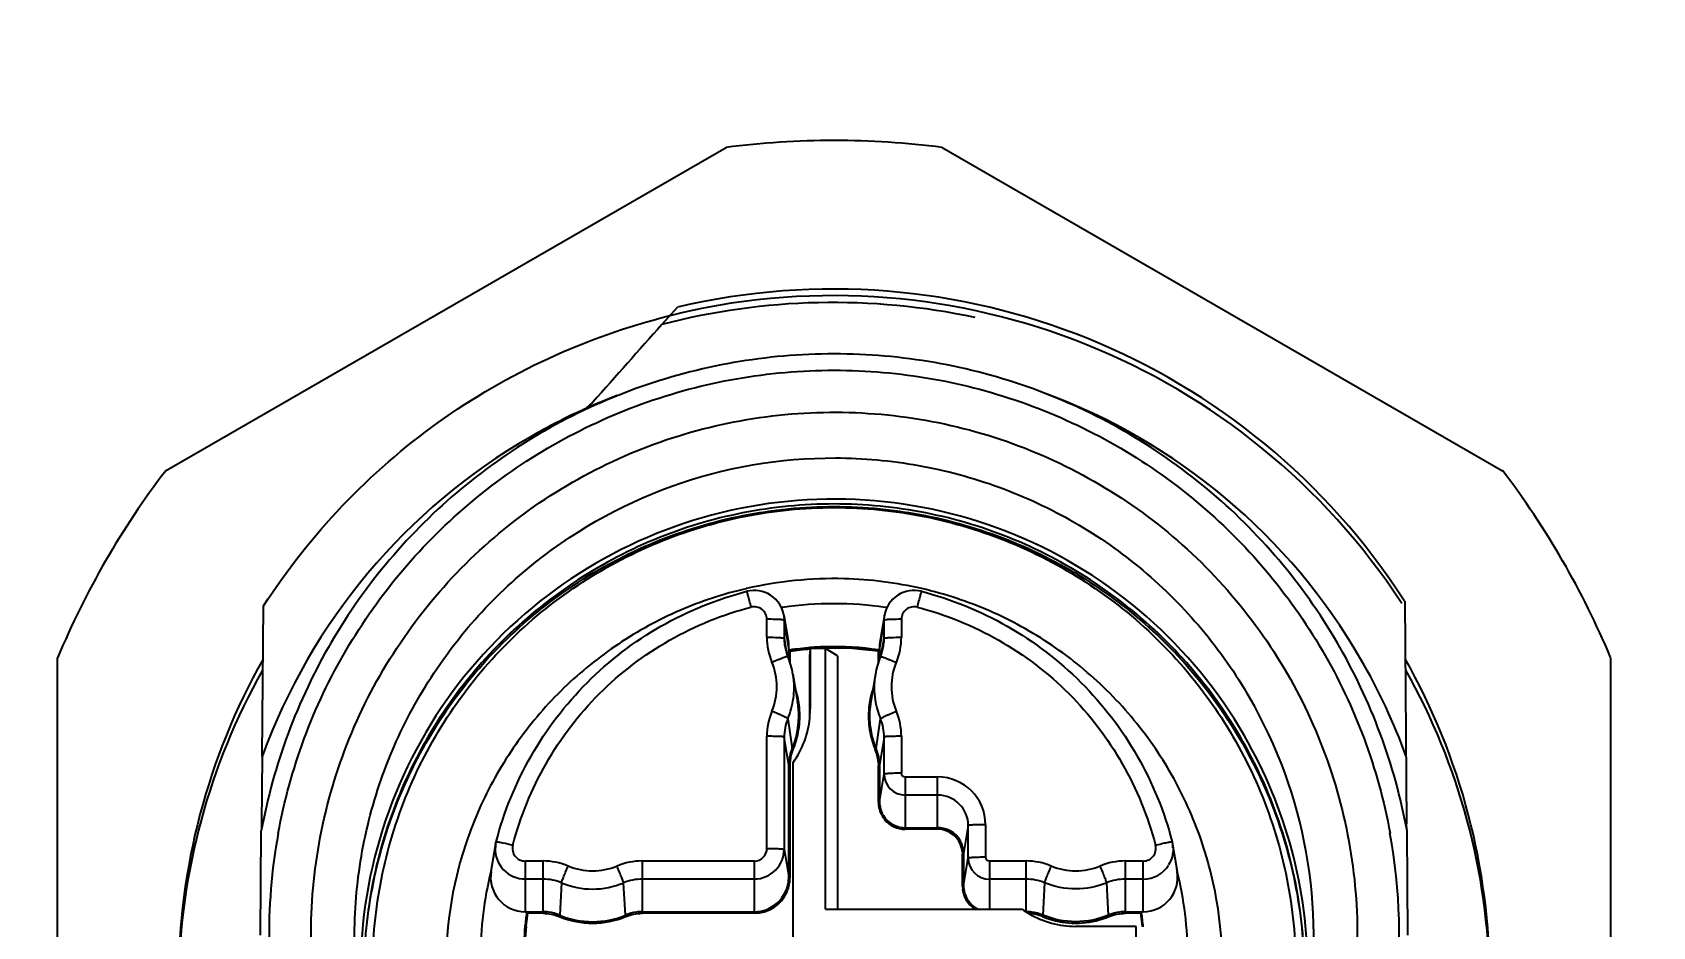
# Model space of a CAD drawing. Header units: millimetres. Extents: x 5828 to 6704, y 123 to 421.
# Drawn here: x 6369.071 to 6370.322, y 232.535 to 233.225 of the extents above; entities that cross this region are included whole.
import ezdxf

# ---------------------------------------------------------------- set-up
doc = ezdxf.new("R2010")
doc.units = ezdxf.units.MM
doc.layers.add('外形图', color=7, linetype='Continuous')
doc.layers.add('尺寸标注', color=7, linetype='Continuous')
doc.styles.add('微软雅黑', font='msyh.ttc', dxfattribs={"height": 1.5})
doc.dimstyles.new('尺寸标注_1_15比例', dxfattribs={"dimtxt": 1.5, "dimasz": 1.25, "dimexe": 0.5, "dimexo": 0.4, "dimgap": 0.5, "dimtad": 1, "dimdec": 1, "dimlfac": 15, "dimdsep": 46, "dimtxsty": '微软雅黑', "dimcen": 0.09, "dimadec": 0, "dimazin": 0, "dimtp": 0.01, "dimtm": 0.01, "dimtfac": 1, "dimtdec": 1, "dimtofl": 0, "dimtmove": 0, "dimatfit": 3, "dimfxl": 1, "dimtolj": 1, "dimarcsym": 0})

# ---------------------------------------------------------------- blocks, each defined once
blk = doc.blocks.new('*D926')
at = {"layer": 'Defpoints', "color": 0}
for p in [(6368.0234, 240.3345), (6379.7301, 240.3345), (6368.0234, 230.7566)]:
    blk.add_point(p, dxfattribs=at)
at = {"layer": '尺寸标注', "color": 0, "lineweight": -2}
for p, q in [((6368.4234, 240.3345), (6380.2301, 240.3345)), ((6379.7301, 232.0066), (6379.7301, 239.0845)), ((6368.4234, 230.7566), (6380.2301, 230.7566))]:
    blk.add_line(p, q, dxfattribs=at)
at = {"layer": '尺寸标注', "color": 0}
for points in [[(6379.9384, 239.0845), (6379.5218, 239.0845), (6379.7301, 240.3345)], [(6379.5218, 232.0066), (6379.9384, 232.0066), (6379.7301, 230.7566)]]:
    blk.add_solid(points, dxfattribs=at)
at = {"layer": '尺寸标注', "color": 0, "insert": (6378.451, 235.2135), "char_height": 1.5, "attachment_point": 5, "rotation": 90, "style": '微软雅黑'}
blk.add_mtext('\\A1;143.7', dxfattribs=at)

msp = doc.modelspace()

# ---------------------------------------------------------------- linework, layer by layer
at = {"layer": '外形图'}
for p, q in [((6369.1735, 232.887), (6369.6065, 233.1367)), ((6369.7735, 233.1367), (6370.2065, 232.887)), ((6369.5569, 232.9999), (6369.5622, 233.0059)), ((6369.5622, 233.0059), (6369.5689, 233.0134)), ((6369.2482, 232.6663), (6369.2492, 232.7826)), ((6370.1309, 232.7862), (6370.1324, 232.6143)), ((6369.6381, 232.7584), (6369.6381, 232.7723)), ((6369.6485, 232.772), (6369.6464, 232.7721)), ((6369.6511, 232.7754), (6369.6514, 232.7716)), ((6369.6511, 232.7754), (6369.6547, 232.7544)), ((6369.655, 232.7499), (6369.6514, 232.7716)), ((6369.6514, 232.7716), (6369.6514, 232.7577)), ((6369.7287, 232.7716), (6369.725, 232.7499)), ((6369.729, 232.7754), (6369.7254, 232.7544)), ((6369.7287, 232.7716), (6369.729, 232.7754)), ((6369.7287, 232.7577), (6369.7287, 232.7716)), ((6369.742, 232.7723), (6369.742, 232.7584)), ((6369.6514, 232.7577), (6369.6533, 232.7462)), ((6369.7267, 232.7462), (6369.7287, 232.7577)), ((6369.09, 232.2363), (6369.09, 232.7426)), ((6369.655, 232.7413), (6369.655, 232.7499)), ((6369.6554, 232.7434), (6369.6552, 232.7421)), ((6369.6554, 232.7434), (6369.6552, 232.7421)), ((6369.6552, 232.7407), (6369.6552, 232.7421)), ((6369.6558, 232.7475), (6369.6558, 232.739)), ((6369.6715, 232.749), (6369.671, 232.7441)), ((6369.671, 232.7441), (6369.671, 232.6975)), ((6369.6834, 232.7497), (6369.6716, 232.7497)), ((6369.6716, 232.7497), (6369.6716, 232.7031)), ((6369.6927, 232.7441), (6369.6834, 232.7497)), ((6369.6834, 232.5483), (6369.6834, 232.7497)), ((6369.6927, 232.7441), (6369.6927, 232.5483)), ((6369.7243, 232.7388), (6369.7243, 232.7475)), ((6369.7244, 232.7435), (6369.725, 232.7434)), ((6369.7244, 232.7434), (6369.725, 232.7433)), ((6369.7249, 232.7421), (6369.7247, 232.7434)), ((6369.7249, 232.7421), (6369.7247, 232.7434)), ((6369.7249, 232.7421), (6369.7249, 232.7405)), ((6369.725, 232.7499), (6369.725, 232.7421)), ((6370.29, 232.7426), (6370.29, 232.2363)), ((6369.6582, 232.7298), (6369.6618, 232.7088)), ((6369.7219, 232.7298), (6369.7183, 232.7088)), ((6369.6543, 232.6955), (6369.6576, 232.6724)), ((6369.6632, 232.6908), (6369.6635, 232.6975)), ((6369.6712, 232.6959), (6369.6716, 232.7031)), ((6369.7166, 232.6975), (6369.7169, 232.6908)), ((6369.7225, 232.6724), (6369.7258, 232.6955)), ((6369.6381, 232.5953), (6369.6381, 232.6819)), ((6369.655, 232.6596), (6369.6514, 232.6813)), ((6369.6514, 232.6813), (6369.6514, 232.5946)), ((6369.6601, 232.677), (6369.6618, 232.6869)), ((6369.72, 232.677), (6369.7183, 232.6869)), ((6369.7287, 232.6813), (6369.725, 232.6596)), ((6369.7287, 232.6529), (6369.7287, 232.6813)), ((6369.742, 232.6819), (6369.742, 232.6536)), ((6369.2481, 232.6663), (6369.2476, 232.6142)), ((6369.6576, 232.6724), (6369.6575, 232.6719)), ((6369.7226, 232.6719), (6369.7225, 232.6724)), ((6369.655, 232.573), (6369.655, 232.6596)), ((6369.6557, 232.6596), (6369.655, 232.6531)), ((6369.6558, 232.6593), (6369.655, 232.6515)), ((6369.6555, 232.6595), (6369.6553, 232.6584)), ((6369.6558, 232.6593), (6369.6558, 232.5727)), ((6369.6584, 232.51), (6369.6584, 232.6617)), ((6369.7241, 232.6625), (6369.7243, 232.6593)), ((6369.725, 232.6515), (6369.7243, 232.6593)), ((6369.7243, 232.6309), (6369.7243, 232.6593)), ((6369.7244, 232.6596), (6369.725, 232.6531)), ((6369.7248, 232.6584), (6369.7246, 232.6595)), ((6369.725, 232.6596), (6369.725, 232.6313)), ((6369.725, 232.6313), (6369.7287, 232.6529)), ((6369.745, 232.6505), (6369.77, 232.6505)), ((6369.745, 232.6505), (6369.745, 232.6102)), ((6369.77, 232.6102), (6369.77, 232.6505)), ((6369.7243, 232.6309), (6369.7244, 232.6289)), ((6369.77, 232.6365), (6369.745, 232.6365)), ((6369.7263, 232.6219), (6369.7253, 232.6279)), ((6369.7257, 232.6236), (6369.7257, 232.6255)), ((6369.2467, 232.5284), (6369.2474, 232.6088)), ((6369.2476, 232.6142), (6369.2476, 232.6096)), ((6369.745, 232.6113), (6369.77, 232.6113)), ((6369.77, 232.6102), (6369.745, 232.6102)), ((6369.7937, 232.613), (6369.79, 232.5913)), ((6369.7937, 232.588), (6369.7937, 232.613)), ((6369.807, 232.6136), (6369.807, 232.5887)), ((6370.1325, 232.6096), (6370.1324, 232.6143)), ((6370.1334, 232.5284), (6370.1327, 232.6088)), ((6369.4285, 232.5985), (6369.4249, 232.5774)), ((6369.4285, 232.5985), (6369.4289, 232.6004)), ((6369.6514, 232.5946), (6369.655, 232.573)), ((6369.7892, 232.5929), (6369.7893, 232.591)), ((6369.7893, 232.5912), (6369.79, 232.5842)), ((6369.79, 232.5913), (6369.79, 232.5663)), ((6369.9512, 232.6004), (6369.9516, 232.5985)), ((6369.9516, 232.5985), (6369.9552, 232.5774)), ((6369.4512, 232.5856), (6369.4651, 232.5856)), ((6369.4512, 232.5856), (6369.4512, 232.5464)), ((6369.4651, 232.5452), (6369.4651, 232.5856)), ((6369.5416, 232.5856), (6369.6284, 232.5856)), ((6369.5416, 232.5856), (6369.5416, 232.5452)), ((6369.6284, 232.5452), (6369.6284, 232.5856)), ((6369.79, 232.5832), (6369.7893, 232.591)), ((6369.7893, 232.566), (6369.7893, 232.591)), ((6369.79, 232.5663), (6369.7937, 232.588)), ((6369.81, 232.5856), (6369.8384, 232.5856)), ((6369.81, 232.5856), (6369.81, 232.5483)), ((6369.8384, 232.5464), (6369.8384, 232.5856)), ((6369.915, 232.5856), (6369.9289, 232.5856)), ((6369.915, 232.5856), (6369.915, 232.5452)), ((6369.9289, 232.5464), (6369.9289, 232.5856)), ((6369.4651, 232.5716), (6369.4512, 232.5716)), ((6369.4793, 232.5688), (6369.478, 232.5438)), ((6369.5288, 232.5438), (6369.5274, 232.5688)), ((6369.6284, 232.5716), (6369.5416, 232.5716)), ((6369.6535, 232.5618), (6369.6547, 232.5686)), ((6369.6544, 232.5667), (6369.6544, 232.5642)), ((6369.6557, 232.5699), (6369.6558, 232.5727)), ((6369.7893, 232.566), (6369.7894, 232.5639)), ((6369.8384, 232.5716), (6369.81, 232.5716)), ((6369.8527, 232.5688), (6369.8513, 232.5438)), ((6369.9021, 232.5438), (6369.9007, 232.5688)), ((6369.9289, 232.5716), (6369.915, 232.5716)), ((6369.7913, 232.557), (6369.7903, 232.563)), ((6369.7907, 232.5587), (6369.7907, 232.5606)), ((6369.4512, 232.5464), (6369.4651, 232.5464)), ((6369.452, 232.5349), (6369.4533, 232.5452)), ((6369.4651, 232.5452), (6369.4533, 232.5452)), ((6369.478, 232.5438), (6369.478, 232.5428)), ((6369.5287, 232.5428), (6369.5288, 232.5438)), ((6369.5416, 232.5464), (6369.6284, 232.5464)), ((6369.6284, 232.5452), (6369.5416, 232.5452)), ((6369.6834, 232.5483), (6369.8353, 232.5483)), ((6369.8513, 232.5438), (6369.8514, 232.5428)), ((6369.9021, 232.5428), (6369.9021, 232.5438)), ((6369.915, 232.5464), (6369.9289, 232.5464)), ((6369.9268, 232.5452), (6369.915, 232.5452)), ((6369.9268, 232.5452), (6369.9281, 232.5349)), ((6369.9234, 232.5351), (6369.8767, 232.5351)), ((6369.9234, 232.5084), (6369.9234, 232.5351))]:
    msp.add_line(p, q, dxfattribs=at)
for centre, radius, start, end in [((6369.6901, 232.4905), 0.6515, 90.0038, 97.3663), ((6369.69, 232.4905), 0.6515, 82.6337, 89.9962), ((6369.6892, 232.4921), 0.5248, 77.924, 104.607), ((6369.6892, 232.5023), 0.525, 32.7305, 103.2457), ((6369.6892, 232.4971), 0.5251, 33.1946, 103.1042), ((6369.6892, 232.4976), 0.5245, 103.1142, 104.029), ((6394.7375, 210.5344), 33.7455, 138.26146, 138.39749), ((6369.69, 232.5055), 0.4704, 110.8843, 114.2017), ((6369.6904, 232.506), 0.4698, 30.0441, 69.918), ((6369.6901, 232.5053), 0.4706, 114.2038, 119.9639), ((6369.4785, 232.9624), 0.0336, 303.7734, 318.3614), ((6369.6895, 232.5062), 0.4695, 119.9561, 160.066), ((6369.6889, 232.4927), 0.6489, 142.5806, 157.3514), ((6369.6911, 232.4927), 0.649, 22.6498, 37.4183), ((6369.6902, 232.5022), 0.3015, 88.5595, 103.0477), ((6369.6284, 232.7715), 0.0231, 9.619, 104.473), ((6369.6899, 232.5026), 0.3011, 76.9593, 88.5162), ((6369.7517, 232.7715), 0.0231, 75.527, 170.381), ((6369.6284, 232.7722), 0.00972, 0.0567, 104.5032), ((6369.69, 232.5109), 0.2735, 98.3092, 98.591), ((6369.69, 232.5092), 0.2751, 81.7342, 98.2658), ((6369.6901, 232.5109), 0.2735, 81.409, 81.6908), ((6369.7517, 232.7722), 0.00972, 75.4968, 179.9433), ((6369.6883, 232.7577), 0.0369, 180.0052, 187.5579), ((6369.6284, 232.7499), 0.0267, 4.0315, 9.5739), ((6369.7517, 232.7499), 0.0267, 170.426, 175.9686), ((6369.6918, 232.7577), 0.0368, 350.4033, 354.5086), ((6369.6918, 232.7577), 0.0369, 354.5082, 359.9964), ((6369.6888, 232.4929), 0.5054, 150.5399, 179.9988), ((6369.6882, 232.7577), 0.0368, 187.5611, 189.5981), ((6369.6884, 232.7577), 0.037, 189.6201, 202.6659), ((6369.5967, 232.7194), 0.0624, 9.6201, 22.6659), ((6369.6285, 232.7499), 0.0266, 0.0037, 4.033), ((6369.69, 232.5112), 0.2399, 98.2128, 98.3742), ((6369.6901, 232.5106), 0.2404, 94.4181, 98.2116), ((6369.6901, 232.5103), 0.2396, 94.4064, 98.212), ((6369.69, 232.5107), 0.2404, 92.7925, 94.4185), ((6369.69, 232.5109), 0.2402, 91.5911, 92.7922), ((6369.69, 232.5103), 0.2408, 81.7959, 91.5819), ((6369.69, 232.51), 0.24, 81.7956, 91.5871), ((6369.7834, 232.7194), 0.0624, 157.3342, 170.3799), ((6369.6901, 232.5112), 0.2399, 81.6258, 81.7872), ((6369.7516, 232.7499), 0.0266, 175.9671, 179.9963), ((6369.6917, 232.7577), 0.037, 337.3341, 350.3798), ((6369.6902, 232.5061), 0.47, 19.9348, 30.0247), ((6369.6911, 232.4929), 0.5056, 0.0034, 29.4653), ((6369.6888, 232.4852), 0.5054, 150.649, 179.1295), ((6369.5968, 232.7202), 0.0489, 337.3123, 22.6877), ((6369.5968, 232.7195), 0.0623, 0.0085, 9.5896), ((6369.7832, 232.7195), 0.0622, 170.4021, 202.6886), ((6369.7832, 232.7202), 0.0489, 157.3123, 202.6877), ((6369.6913, 232.4852), 0.5054, 0.8701, 29.362), ((6369.5968, 232.7195), 0.0623, 352.4421, 359.9948), ((6369.5969, 232.6975), 0.0666, 7.5651, 17.3163), ((6369.7832, 232.6975), 0.0666, 162.6837, 172.4349), ((6369.5966, 232.7195), 0.0625, 337.3448, 352.4046), ((6369.5968, 232.6978), 0.0659, 0.0085, 9.5896), ((6369.5968, 232.6975), 0.0667, 0.3483, 7.5579), ((6369.7833, 232.6975), 0.0667, 172.4421, 179.9948), ((6369.7835, 232.6978), 0.0661, 170.4295, 184.5099), ((6369.691, 232.5268), 0.3697, 350.4032, 30.0387), ((6369.6002, 232.7031), 0.0714, 324.57, 354.2669), ((6369.5968, 232.6978), 0.0659, 353.9366, 359.9959), ((6369.5971, 232.6975), 0.0664, 0, 0.3441), ((6369.7832, 232.6978), 0.0658, 184.5382, 189.5977), ((6369.5967, 232.6979), 0.0661, 337.3341, 350.3798), ((6369.5968, 232.6975), 0.0667, 337.9792, 350.672), ((6369.5969, 232.6978), 0.0658, 350.4027, 353.9362), ((6369.5968, 232.6828), 0.0652, 0.9757, 3.5525), ((6369.5969, 232.6975), 0.0666, 350.6799, 354.2655), ((6369.7832, 232.6975), 0.0666, 185.7344, 189.32), ((6369.7833, 232.6975), 0.0667, 189.328, 202.0208), ((6369.7832, 232.6828), 0.0652, 176.4475, 179.0243), ((6369.7834, 232.6979), 0.0661, 189.6201, 202.6658), ((6369.6909, 232.4995), 0.3652, 0.0023, 30.037), ((6369.6883, 232.6596), 0.0333, 164.8745, 170.4008), ((6369.6883, 232.6593), 0.0325, 164.8765, 172.4349), ((6369.6883, 232.6596), 0.0333, 157.9734, 164.8694), ((6369.6883, 232.6593), 0.0325, 157.3187, 164.8693), ((6369.6882, 232.6596), 0.0332, 157.3138, 157.9703), ((6369.597, 232.6974), 0.0665, 337.3138, 337.9776), ((6369.7831, 232.6974), 0.0665, 202.0224, 202.6862), ((6369.6917, 232.6592), 0.0326, 7.5954, 22.6552), ((6369.6919, 232.6596), 0.0332, 22.0297, 22.6862), ((6369.6917, 232.6596), 0.0333, 15.1306, 22.0266), ((6369.6918, 232.6596), 0.0333, 9.5992, 15.1255), ((6369.6883, 232.6596), 0.0333, 172.4421, 179.9948), ((6369.6882, 232.6446), 0.0357, 157.3141, 158.6213), ((6369.6883, 232.6596), 0.0332, 170.4019, 172.4389), ((6369.597, 232.6828), 0.0632, 337.314, 338.3598), ((6369.6883, 232.6593), 0.0325, 175.5145, 179.9973), ((6369.6883, 232.6593), 0.0325, 174.2656, 175.5155), ((6369.6883, 232.6593), 0.0325, 172.4396, 174.2658), ((6369.6918, 232.6593), 0.0325, 5.7342, 7.5604), ((6369.7831, 232.6828), 0.0632, 201.5773, 202.686), ((6369.6918, 232.6596), 0.0332, 7.5611, 9.5981), ((6369.6918, 232.6596), 0.0333, 0.0052, 7.5579), ((6369.6918, 232.6446), 0.0357, 21.3786, 22.6859), ((6369.745, 232.6536), 0.00306, 180.0465, 270.0321), ((6369.745, 232.6529), 0.0164, 180.0426, 270.0414), ((6369.7701, 232.6136), 0.0369, 0.0424, 90.0416), ((6369.745, 232.6309), 0.0208, 185.7036, 205.7286), ((6369.745, 232.6313), 0.02, 180.0101, 186.7446), ((6369.7451, 232.6313), 0.02, 186.7402, 205.7107), ((6369.7701, 232.6129), 0.0236, 0.042, 90.042), ((6369.7451, 232.631), 0.0208, 205.7666, 218.5813), ((6369.745, 232.6313), 0.02, 205.7602, 257.1735), ((6369.745, 232.6309), 0.0208, 218.6171, 270.0094), ((6369.7451, 232.6314), 0.0201, 257.1837, 269.9766), ((6369.77, 232.5912), 0.0201, 77.1837, 89.9766), ((6369.7701, 232.5909), 0.0192, 12.9132, 90.0274), ((6369.7701, 232.5913), 0.02, 12.8974, 77.1812), ((6369.6912, 232.5285), 0.4355, 352.6731, 10.4014), ((6369.4512, 232.5947), 0.023, 177.1705, 270.0449), ((6369.4512, 232.5946), 0.023, 170.4047, 177.1151), ((6369.4512, 232.5953), 0.00972, 165.5493, 270.0556), ((6369.6284, 232.5953), 0.00972, 269.9607, 359.9607), ((6369.6284, 232.5947), 0.023, 269.958, 359.958), ((6369.7701, 232.591), 0.0191, 10.6287, 12.8727), ((6369.77, 232.591), 0.0192, 5.7052, 10.6272), ((6369.7701, 232.5913), 0.0199, 9.5867, 12.8647), ((6369.77, 232.5913), 0.02, 4.7155, 9.587), ((6369.7701, 232.5913), 0.0199, 0.0055, 4.7181), ((6369.9289, 232.5953), 0.00972, 269.9444, 14.4507), ((6369.9289, 232.5946), 0.023, 2.8854, 9.5953), ((6369.5034, 232.6271), 0.0491, 247.3729, 292.6271), ((6369.77, 232.5763), 0.0225, 26.7966, 28.2795), ((6369.81, 232.588), 0.0164, 180.0426, 270.0414), ((6369.81, 232.5887), 0.00306, 180.0465, 270.0321), ((6369.8767, 232.6271), 0.0491, 247.3729, 292.6271), ((6369.9289, 232.5947), 0.0231, 269.9883, 327.9891), ((6369.691, 232.5115), 0.2724, 14.0186, 14.4965), ((6369.6903, 232.5113), 0.2736, 166.007, 179.9733), ((6369.4512, 232.573), 0.0266, 170.4158, 270.0516), ((6369.5034, 232.6264), 0.0625, 247.3728, 292.6272), ((6369.6284, 232.573), 0.0266, 281.2107, 348.7107), ((6369.6284, 232.5727), 0.0274, 337.4883, 348.7201), ((6369.6285, 232.573), 0.0265, 348.7403, 350.4099), ((6369.6284, 232.573), 0.0267, 350.4106, 353.5064), ((6369.6284, 232.573), 0.0266, 353.5032, 359.9921), ((6369.6285, 232.5726), 0.0273, 348.7363, 351.1626), ((6369.6284, 232.5727), 0.0275, 351.1626, 354.2843), ((6369.81, 232.5664), 0.02, 180.0101, 186.7446), ((6369.9289, 232.573), 0.0266, 269.9484, 9.5842), ((6369.6897, 232.5113), 0.2736, 0.0267, 13.993), ((6369.6284, 232.5727), 0.0275, 269.9892, 336.5213), ((6369.6285, 232.5726), 0.0273, 336.5301, 337.4762), ((6369.81, 232.566), 0.0208, 185.7036, 205.7286), ((6369.8101, 232.5664), 0.02, 186.7402, 205.7107), ((6369.8101, 232.566), 0.0208, 205.7666, 218.5813), ((6369.81, 232.5664), 0.02, 205.7555, 244.9545), ((6369.6894, 232.5114), 0.2394, 171.8515, 174.3367), ((6369.4424, 232.36), 0.1814, 86.6837, 86.9579), ((6369.6893, 232.5114), 0.2393, 171.6031, 171.8513), ((6369.4651, 232.513), 0.0334, 82.4627, 89.9949), ((6369.4651, 232.513), 0.0334, 67.375, 82.4557), ((6369.5034, 232.6045), 0.0669, 247.3728, 292.6272), ((6369.5034, 232.6048), 0.0661, 247.3728, 292.6272), ((6369.5416, 232.513), 0.0334, 97.5443, 112.625), ((6369.5416, 232.513), 0.0334, 90.0051, 97.5373), ((6369.6284, 232.5732), 0.0268, 270.0157, 281.219), ((6369.8767, 232.6067), 0.0716, 234.6518, 239.5957), ((6369.8384, 232.513), 0.0334, 82.4627, 89.9949), ((6369.8767, 232.6067), 0.0716, 239.5974, 270.0022), ((6369.8384, 232.5124), 0.0328, 67.4349, 86.1967), ((6369.8384, 232.513), 0.0334, 67.375, 82.4557), ((6369.8768, 232.6048), 0.0673, 247.4258, 265.4211), ((6369.8766, 232.6048), 0.0673, 274.5789, 292.5742), ((6369.915, 232.513), 0.0334, 97.5443, 112.625), ((6369.915, 232.513), 0.0334, 90.0051, 97.5373), ((6369.9377, 232.36), 0.1814, 93.0421, 93.3163), ((6369.6908, 232.5114), 0.2393, 8.1487, 8.3969), ((6369.6906, 232.5114), 0.2394, 5.5983, 8.1485), ((6369.6895, 232.5114), 0.2395, 174.3386, 179.9983), ((6369.6895, 232.5111), 0.2387, 174.2598, 179.9982), ((6369.8767, 232.6046), 0.067, 265.4843, 274.5157)]:
    msp.add_arc(centre, radius, start, end, dxfattribs=at)
for points, knots in [([(6369.2492, 232.7826), (6369.2669, 232.8101), (6369.3078, 232.862), (6369.3824, 232.9268), (6369.4679, 232.9766), (6369.5302, 232.9985), (6369.562, 233.0065)], [0, 0, 0, 0, 0.249822, 0.499762, 0.749822, 1, 1, 1, 1]), ([(6370.1327, 232.6089), (6370.128, 232.6344), (6370.1141, 232.6848), (6370.0806, 232.7556), (6370.0353, 232.8196), (6369.9796, 232.8748), (6369.9152, 232.9196), (6369.844, 232.9525), (6369.7682, 232.9727), (6369.69, 232.9795), (6369.6119, 232.9727), (6369.5361, 232.9525), (6369.4649, 232.9196), (6369.4005, 232.8748), (6369.3448, 232.8196), (6369.2995, 232.7556), (6369.266, 232.6848), (6369.2521, 232.6344), (6369.2474, 232.6089)], [0, 0, 0, 0, 0.062461, 0.124929, 0.187411, 0.249906, 0.312415, 0.374936, 0.437465, 0.5, 0.562535, 0.625064, 0.687585, 0.750094, 0.812589, 0.875071, 0.937539, 1, 1, 1, 1]), ([(6369.2605, 232.6071), (6369.2651, 232.6319), (6369.2785, 232.6809), (6369.3111, 232.7496), (6369.3551, 232.8117), (6369.4091, 232.8652), (6369.4716, 232.9086), (6369.5406, 232.9406), (6369.6142, 232.9602), (6369.69, 232.9668), (6369.7659, 232.9602), (6369.8394, 232.9406), (6369.9085, 232.9086), (6369.971, 232.8652), (6370.025, 232.8117), (6370.069, 232.7496), (6370.1015, 232.6809), (6370.115, 232.6319), (6370.1196, 232.6071)], [0, 0, 0, 0, 0.062458, 0.124925, 0.187405, 0.2499, 0.312409, 0.374932, 0.437463, 0.5, 0.562537, 0.625068, 0.687591, 0.7501, 0.812595, 0.875075, 0.937542, 1, 1, 1, 1]), ([(6369.34, 232.3267), (6369.3268, 232.3495), (6369.3048, 232.3979), (6369.2867, 232.4755), (6369.2841, 232.5551), (6369.2971, 232.6337), (6369.3252, 232.7082), (6369.3673, 232.7759), (6369.4218, 232.834), (6369.4866, 232.8804), (6369.5593, 232.9132), (6369.6369, 232.9313), (6369.7166, 232.9339), (6369.7953, 232.921), (6369.87, 232.8929), (6369.9377, 232.8508), (6369.9959, 232.7964), (6370.0269, 232.7532), (6370.0401, 232.7304)], [0, 0, 0, 0, 0.062472, 0.124933, 0.187391, 0.24985, 0.312318, 0.374799, 0.437296, 0.49981, 0.562338, 0.624876, 0.687419, 0.74996, 0.812492, 0.875011, 0.937514, 1, 1, 1, 1]), ([(6369.3246, 232.4651), (6369.321, 232.4863), (6369.3176, 232.5293), (6369.3236, 232.5937), (6369.3408, 232.6561), (6369.3685, 232.7145), (6369.4059, 232.7673), (6369.4671, 232.8278), (6369.562, 232.8822), (6369.6698, 232.9007), (6369.7555, 232.8929), (6369.8181, 232.8761), (6369.8767, 232.8487), (6369.9297, 232.8115), (6369.9755, 232.7658), (6370.0003, 232.7304), (6370.011, 232.7118)], [0, 0, 0, 0, 0.062513, 0.125025, 0.187543, 0.250071, 0.312612, 0.375167, 0.499847, 0.624564, 0.687161, 0.749753, 0.812335, 0.874905, 0.937459, 1, 1, 1, 1]), ([(6370.0071, 232.6823), (6369.9872, 232.7167), (6369.9357, 232.7794), (6369.8326, 232.8434), (6369.7144, 232.8709), (6369.5936, 232.859), (6369.483, 232.809), (6369.3944, 232.7261), (6369.3372, 232.6193), (6369.324, 232.5393), (6369.324, 232.4996)], [0, 0, 0, 0, 0.124969, 0.249992, 0.375055, 0.500124, 0.625166, 0.750158, 0.875096, 1, 1, 1, 1]), ([(6369.69, 232.8613), (6369.6663, 232.8613), (6369.6187, 232.8567), (6369.5501, 232.8359), (6369.4869, 232.8021), (6369.4315, 232.7567), (6369.386, 232.7014), (6369.3522, 232.6383), (6369.3314, 232.5698), (6369.3267, 232.5222), (6369.3267, 232.4985)], [0, 0, 0, 0, 0.125084, 0.250155, 0.375203, 0.50022, 0.625203, 0.750155, 0.875084, 1, 1, 1, 1]), ([(6369.3267, 232.4985), (6369.3269, 232.5221), (6369.3318, 232.5695), (6369.3528, 232.6376), (6369.3867, 232.7004), (6369.4322, 232.7554), (6369.4876, 232.8005), (6369.5506, 232.834), (6369.619, 232.8546), (6369.6664, 232.8593), (6369.69, 232.8593)], [0, 0, 0, 0, 0.124918, 0.249846, 0.374798, 0.499782, 0.624798, 0.749846, 0.874916, 1, 1, 1, 1]), ([(6369.3334, 232.5024), (6369.3334, 232.5256), (6369.338, 232.5723), (6369.3584, 232.6395), (6369.3916, 232.7015), (6369.4362, 232.7558), (6369.4906, 232.8004), (6369.5527, 232.8335), (6369.62, 232.8539), (6369.6667, 232.8585), (6369.69, 232.8585)], [0, 0, 0, 0, 0.124916, 0.249845, 0.374797, 0.49978, 0.624797, 0.749845, 0.874915, 1, 1, 1, 1]), ([(6370.0534, 232.4985), (6370.0534, 232.5222), (6370.0487, 232.5698), (6370.0279, 232.6383), (6369.9941, 232.7014), (6369.9486, 232.7567), (6369.8932, 232.8021), (6369.83, 232.8359), (6369.7614, 232.8567), (6369.7138, 232.8613), (6369.69, 232.8613)], [0, 0, 0, 0, 0.124916, 0.249845, 0.374797, 0.49978, 0.624797, 0.749845, 0.874916, 1, 1, 1, 1]), ([(6369.69, 232.8593), (6369.7137, 232.8593), (6369.7611, 232.8546), (6369.8295, 232.834), (6369.8925, 232.8005), (6369.9478, 232.7554), (6369.9933, 232.7004), (6370.0273, 232.6376), (6370.0483, 232.5695), (6370.0532, 232.5221), (6370.0534, 232.4985)], [0, 0, 0, 0, 0.125084, 0.250154, 0.375202, 0.500218, 0.625202, 0.750154, 0.875082, 1, 1, 1, 1]), ([(6369.69, 232.8585), (6369.7133, 232.8585), (6369.7601, 232.8539), (6369.8274, 232.8335), (6369.8895, 232.8004), (6369.9439, 232.7558), (6369.9885, 232.7015), (6370.0217, 232.6395), (6370.0421, 232.5723), (6370.0467, 232.5256), (6370.0467, 232.5024)], [0, 0, 0, 0, 0.125085, 0.250155, 0.375203, 0.50022, 0.625203, 0.750155, 0.875084, 1, 1, 1, 1]), ([(6369.6221, 232.7959), (6369.6045, 232.7919), (6369.5701, 232.7805), (6369.5224, 232.7545), (6369.4801, 232.7204), (6369.4446, 232.6793), (6369.4171, 232.6324), (6369.3923, 232.5646), (6369.385, 232.4731), (6369.4107, 232.3849), (6369.4486, 232.3235), (6369.485, 232.2831), (6369.528, 232.25), (6369.5763, 232.2251), (6369.6283, 232.2092), (6369.6643, 232.205), (6369.6823, 232.2046)], [0, 0, 0, 0, 0.062594, 0.125179, 0.187753, 0.250314, 0.312865, 0.375405, 0.499963, 0.62453, 0.687081, 0.749644, 0.812219, 0.874806, 0.9374, 1, 1, 1, 1]), ([(6369.4289, 232.6004), (6369.4349, 232.6235), (6369.4531, 232.6683), (6369.4971, 232.7258), (6369.5546, 232.7697), (6369.5995, 232.7879), (6369.6226, 232.7939)], [0, 0, 0, 0, 0.249888, 0.499848, 0.74989, 1, 1, 1, 1]), ([(6369.6259, 232.7817), (6369.6255, 232.7832), (6369.6249, 232.7855), (6369.6242, 232.7884), (6369.6237, 232.7902), (6369.6233, 232.7917), (6369.623, 232.7927), (6369.6228, 232.7933), (6369.6227, 232.7936), (6369.6227, 232.7938), (6369.6226, 232.7939), (6369.6226, 232.7939)], [0, 0, 0, 0, 0.386298, 0.559082, 0.709854, 0.833156, 0.924567, 0.957233, 0.980807, 0.995066, 1, 1, 1, 1]), ([(6369.6823, 232.2046), (6369.7007, 232.2041), (6369.7375, 232.2065), (6369.7911, 232.2202), (6369.8414, 232.2434), (6369.8865, 232.2754), (6369.925, 232.3151), (6369.9657, 232.3763), (6369.9945, 232.4653), (6369.989, 232.5587), (6369.965, 232.6281), (6369.9377, 232.6762), (6369.902, 232.7185), (6369.8593, 232.7536), (6369.8108, 232.7802), (6369.7758, 232.7918), (6369.7579, 232.796)], [0, 0, 0, 0, 0.062603, 0.1252, 0.18779, 0.25037, 0.312937, 0.375492, 0.500046, 0.624588, 0.68713, 0.749681, 0.812243, 0.874818, 0.937405, 1, 1, 1, 1]), ([(6369.7575, 232.7939), (6369.7574, 232.7939), (6369.7574, 232.7938), (6369.7574, 232.7936), (6369.7573, 232.7933), (6369.7571, 232.7927), (6369.7568, 232.7917), (6369.7564, 232.7902), (6369.7559, 232.7884), (6369.7551, 232.7855), (6369.7545, 232.7832), (6369.7541, 232.7817)], [0, 0, 0, 0, 0.004934, 0.019193, 0.042767, 0.075433, 0.166844, 0.290146, 0.440918, 0.613702, 1, 1, 1, 1]), ([(6369.7575, 232.7939), (6369.7806, 232.7879), (6369.8254, 232.7697), (6369.883, 232.7258), (6369.927, 232.6683), (6369.9452, 232.6235), (6369.9512, 232.6004)], [0, 0, 0, 0, 0.25011, 0.500152, 0.750112, 1, 1, 1, 1]), ([(6369.4418, 232.5978), (6369.4475, 232.6197), (6369.4648, 232.6623), (6369.5066, 232.717), (6369.5613, 232.7587), (6369.604, 232.776), (6369.6259, 232.7817)], [0, 0, 0, 0, 0.249876, 0.499832, 0.749878, 1, 1, 1, 1]), ([(6369.7541, 232.7817), (6369.7761, 232.776), (6369.8188, 232.7587), (6369.8735, 232.717), (6369.9153, 232.6623), (6369.9326, 232.6197), (6369.9383, 232.5978)], [0, 0, 0, 0, 0.250122, 0.500168, 0.750124, 1, 1, 1, 1]), ([(6369.6464, 232.7721), (6369.6458, 232.7721), (6369.643, 232.7722), (6369.6402, 232.7723), (6369.6381, 232.7723)], [0, 0, 0, 0, 0.224573, 1, 1, 1, 1]), ([(6369.6514, 232.7716), (6369.6514, 232.7716), (6369.6511, 232.7717), (6369.6506, 232.7718), (6369.6496, 232.7719), (6369.6489, 232.772), (6369.6485, 232.772)], [0, 0, 0, 0, 0.078712, 0.273147, 0.582815, 1, 1, 1, 1]), ([(6369.729, 232.7717), (6369.729, 232.7717), (6369.7288, 232.7717), (6369.7287, 232.7716), (6369.7287, 232.7716)], [0, 0, 0, 0, 0.396755, 1, 1, 1, 1]), ([(6369.7337, 232.7721), (6369.7327, 232.7721), (6369.7311, 232.772), (6369.7296, 232.7718), (6369.729, 232.7717)], [0, 0, 0, 0, 0.631376, 1, 1, 1, 1]), ([(6369.742, 232.7723), (6369.7412, 232.7723), (6369.7385, 232.7722), (6369.7357, 232.7722), (6369.7337, 232.7721)], [0, 0, 0, 0, 0.268326, 1, 1, 1, 1]), ([(6369.6381, 232.7584), (6369.6391, 232.7584), (6369.6425, 232.7584), (6369.646, 232.7583), (6369.6485, 232.7581)], [0, 0, 0, 0, 0.284089, 1, 1, 1, 1]), ([(6369.6485, 232.7581), (6369.6489, 232.7581), (6369.6496, 232.758), (6369.6506, 232.7579), (6369.6511, 232.7578), (6369.6514, 232.7578), (6369.6514, 232.7577)], [0, 0, 0, 0, 0.417185, 0.726853, 0.921289, 1, 1, 1, 1]), ([(6369.7287, 232.7577), (6369.7287, 232.7578), (6369.729, 232.7578), (6369.7295, 232.7579), (6369.7305, 232.758), (6369.7312, 232.7581), (6369.7316, 232.7581)], [0, 0, 0, 0, 0.078711, 0.273147, 0.582815, 1, 1, 1, 1]), ([(6369.7316, 232.7581), (6369.7323, 232.7582), (6369.7358, 232.7583), (6369.7392, 232.7584), (6369.742, 232.7584)], [0, 0, 0, 0, 0.203284, 1, 1, 1, 1]), ([(6369.6543, 232.7435), (6369.6543, 232.7436), (6369.6538, 232.7434), (6369.6532, 232.7433), (6369.652, 232.7429), (6369.6505, 232.7424), (6369.6487, 232.7417), (6369.6458, 232.7406), (6369.6435, 232.7397), (6369.642, 232.739)], [0, 0, 0, 0, 0.01954, 0.075341, 0.166666, 0.290251, 0.441488, 0.614643, 1, 1, 1, 1]), ([(6369.7258, 232.7435), (6369.7258, 232.7436), (6369.7263, 232.7434), (6369.7269, 232.7433), (6369.7281, 232.7429), (6369.7295, 232.7424), (6369.7314, 232.7417), (6369.7343, 232.7406), (6369.7365, 232.7397), (6369.7381, 232.739)], [0, 0, 0, 0, 0.01954, 0.075341, 0.166666, 0.290251, 0.441488, 0.614643, 1, 1, 1, 1]), ([(6370.0401, 232.7304), (6370.0533, 232.7075), (6370.0753, 232.6591), (6370.0934, 232.5816), (6370.096, 232.5019), (6370.083, 232.4234), (6370.0549, 232.3488), (6370.0128, 232.2812), (6369.9583, 232.2231), (6369.8935, 232.1767), (6369.8208, 232.1438), (6369.7431, 232.1257), (6369.6634, 232.1231), (6369.5848, 232.1361), (6369.5101, 232.1641), (6369.4424, 232.2062), (6369.3842, 232.2606), (6369.3532, 232.3038), (6369.34, 232.3267)], [0, 0, 0, 0, 0.062472, 0.124933, 0.187391, 0.24985, 0.312318, 0.374799, 0.437296, 0.49981, 0.562338, 0.624876, 0.687419, 0.74996, 0.812492, 0.875011, 0.937514, 1, 1, 1, 1]), ([(6369.6543, 232.6955), (6369.6543, 232.6956), (6369.6539, 232.6958), (6369.6532, 232.6962), (6369.652, 232.6968), (6369.6505, 232.6975), (6369.6487, 232.6984), (6369.6458, 232.6997), (6369.6435, 232.7006), (6369.642, 232.7013)], [0, 0, 0, 0, 0.025729, 0.086642, 0.181199, 0.305962, 0.456264, 0.626402, 1, 1, 1, 1]), ([(6369.7258, 232.6955), (6369.7258, 232.6956), (6369.7262, 232.6958), (6369.7269, 232.6962), (6369.728, 232.6968), (6369.7295, 232.6975), (6369.7314, 232.6984), (6369.7343, 232.6997), (6369.7365, 232.7006), (6369.7381, 232.7013)], [0, 0, 0, 0, 0.025729, 0.086642, 0.181199, 0.305962, 0.456264, 0.626402, 1, 1, 1, 1]), ([(6369.6514, 232.6813), (6369.6514, 232.6814), (6369.6509, 232.6814), (6369.6503, 232.6816), (6369.649, 232.6817), (6369.6474, 232.6818), (6369.6454, 232.6818), (6369.6423, 232.6819), (6369.6398, 232.6819), (6369.6381, 232.6819)], [0, 0, 0, 0, 0.022956, 0.081448, 0.174435, 0.298592, 0.449294, 0.620832, 1, 1, 1, 1]), ([(6369.742, 232.6819), (6369.7403, 232.6819), (6369.7378, 232.6819), (6369.7347, 232.6818), (6369.7327, 232.6818), (6369.7311, 232.6817), (6369.7298, 232.6816), (6369.7292, 232.6814), (6369.7287, 232.6814), (6369.7287, 232.6813)], [0, 0, 0, 0, 0.379168, 0.550706, 0.701408, 0.825565, 0.918552, 0.977044, 1, 1, 1, 1]), ([(6369.7287, 232.6529), (6369.7287, 232.653), (6369.7292, 232.6531), (6369.7298, 232.6532), (6369.7311, 232.6533), (6369.7327, 232.6534), (6369.7347, 232.6535), (6369.7378, 232.6536), (6369.7403, 232.6536), (6369.742, 232.6536)], [0, 0, 0, 0, 0.022956, 0.081448, 0.174435, 0.298592, 0.449294, 0.620832, 1, 1, 1, 1]), ([(6369.2605, 232.6071), (6369.2553, 232.5786), (6369.2505, 232.5204), (6369.2609, 232.4335), (6369.2883, 232.3504), (6369.3316, 232.2743), (6369.3893, 232.2084), (6369.4588, 232.1552), (6369.5376, 232.1168), (6369.6224, 232.0948), (6369.7099, 232.09), (6369.7966, 232.1026), (6369.8791, 232.1322), (6369.9541, 232.1775), (6370.0185, 232.2368), (6370.07, 232.3077), (6370.1063, 232.3873), (6370.1195, 232.4442), (6370.1232, 232.473)], [0, 0, 0, 0, 0.062458, 0.124917, 0.187384, 0.249862, 0.312357, 0.374869, 0.437396, 0.499934, 0.562478, 0.625019, 0.687553, 0.750074, 0.812578, 0.875065, 0.937538, 1, 1, 1, 1]), ([(6369.807, 232.6136), (6369.8053, 232.6136), (6369.8028, 232.6136), (6369.7997, 232.6135), (6369.7977, 232.6135), (6369.7961, 232.6133), (6369.7948, 232.6133), (6369.7942, 232.6131), (6369.7937, 232.6131), (6369.7937, 232.613)], [0, 0, 0, 0, 0.379168, 0.550706, 0.701408, 0.825565, 0.918552, 0.977044, 1, 1, 1, 1]), ([(6369.4289, 232.6004), (6369.4289, 232.6005), (6369.4293, 232.6005), (6369.4297, 232.6004), (6369.4307, 232.6003), (6369.4313, 232.6002), (6369.4317, 232.6001)], [0, 0, 0, 0, 0.074399, 0.267026, 0.578097, 1, 1, 1, 1]), ([(6369.4317, 232.6001), (6369.4324, 232.6), (6369.4358, 232.5993), (6369.4391, 232.5984), (6369.4418, 232.5978)], [0, 0, 0, 0, 0.201905, 1, 1, 1, 1]), ([(6369.6381, 232.5953), (6369.6398, 232.5953), (6369.6423, 232.5953), (6369.6454, 232.5952), (6369.6474, 232.5951), (6369.649, 232.595), (6369.6503, 232.5949), (6369.6509, 232.5948), (6369.6514, 232.5947), (6369.6514, 232.5946)], [0, 0, 0, 0, 0.379168, 0.550706, 0.701408, 0.825565, 0.918552, 0.977044, 1, 1, 1, 1]), ([(6369.9383, 232.5978), (6369.9399, 232.5982), (6369.9423, 232.5988), (6369.9453, 232.5995), (6369.9473, 232.5999), (6369.9488, 232.6002), (6369.9501, 232.6004), (6369.9507, 232.6004), (6369.9512, 232.6005), (6369.9512, 232.6004)], [0, 0, 0, 0, 0.382127, 0.55435, 0.705215, 0.829037, 0.921229, 0.978515, 1, 1, 1, 1]), ([(6369.4793, 232.5688), (6369.4793, 232.5689), (6369.4795, 232.5693), (6369.4798, 232.5701), (6369.4803, 232.5714), (6369.4812, 232.5737), (6369.4826, 232.5772), (6369.4838, 232.5802), (6369.4845, 232.5817)], [0, 0, 0, 0, 0.028922, 0.09285, 0.18945, 0.315075, 0.633412, 1, 1, 1, 1]), ([(6369.5274, 232.5688), (6369.5274, 232.5689), (6369.5272, 232.5693), (6369.527, 232.5701), (6369.5265, 232.5714), (6369.5256, 232.5737), (6369.5241, 232.5772), (6369.5229, 232.5802), (6369.5223, 232.5817)], [0, 0, 0, 0, 0.028922, 0.09285, 0.18945, 0.315075, 0.633412, 1, 1, 1, 1]), ([(6369.7937, 232.588), (6369.7937, 232.5881), (6369.7942, 232.5881), (6369.7948, 232.5883), (6369.7961, 232.5884), (6369.7977, 232.5885), (6369.7997, 232.5886), (6369.8028, 232.5887), (6369.8053, 232.5887), (6369.807, 232.5887)], [0, 0, 0, 0, 0.022956, 0.081448, 0.174435, 0.298592, 0.449294, 0.620832, 1, 1, 1, 1]), ([(6369.8527, 232.5688), (6369.8527, 232.5689), (6369.8528, 232.5693), (6369.8531, 232.5701), (6369.8536, 232.5714), (6369.8545, 232.5737), (6369.8559, 232.5772), (6369.8572, 232.5802), (6369.8578, 232.5817)], [0, 0, 0, 0, 0.028922, 0.09285, 0.18945, 0.315075, 0.633412, 1, 1, 1, 1]), ([(6369.9007, 232.5688), (6369.9007, 232.5689), (6369.9006, 232.5693), (6369.9003, 232.5701), (6369.8998, 232.5714), (6369.8989, 232.5737), (6369.8975, 232.5772), (6369.8963, 232.5802), (6369.8956, 232.5817)], [0, 0, 0, 0, 0.028922, 0.09285, 0.18945, 0.315075, 0.633412, 1, 1, 1, 1])]:
    msp.add_open_spline(points, degree=3, knots=knots, dxfattribs=at)
for points in [[(6369.6381, 232.7584), (6369.6381, 232.7518), (6369.6394, 232.7451), (6369.642, 232.739)], [(6369.7381, 232.739), (6369.7406, 232.7451), (6369.742, 232.7518), (6369.742, 232.7584)], [(6369.642, 232.7013), (6369.6394, 232.6952), (6369.6381, 232.6885), (6369.6381, 232.6819)], [(6369.6543, 232.6955), (6369.6524, 232.691), (6369.6514, 232.6861), (6369.6514, 232.6813)], [(6369.7287, 232.6813), (6369.7287, 232.6861), (6369.7277, 232.691), (6369.7258, 232.6955)], [(6369.742, 232.6819), (6369.742, 232.6885), (6369.7406, 232.6952), (6369.7381, 232.7013)], [(6369.9519, 232.5958), (6369.9521, 232.5912), (6369.9509, 232.5864), (6369.9484, 232.5825)], [(6369.4845, 232.5817), (6369.4784, 232.5843), (6369.4717, 232.5856), (6369.4651, 232.5856)], [(6369.5416, 232.5856), (6369.5351, 232.5856), (6369.5284, 232.5843), (6369.5223, 232.5817)], [(6369.8578, 232.5817), (6369.8517, 232.5843), (6369.845, 232.5856), (6369.8384, 232.5856)], [(6369.915, 232.5856), (6369.9084, 232.5856), (6369.9017, 232.5843), (6369.8956, 232.5817)], [(6369.4793, 232.5688), (6369.4749, 232.5706), (6369.4699, 232.5716), (6369.4651, 232.5716)], [(6369.5416, 232.5716), (6369.5368, 232.5716), (6369.5319, 232.5706), (6369.5274, 232.5688)], [(6369.8527, 232.5688), (6369.8482, 232.5706), (6369.8433, 232.5716), (6369.8384, 232.5716)], [(6369.8767, 232.564), (6369.8685, 232.564), (6369.8602, 232.5656), (6369.8527, 232.5688)], [(6369.9007, 232.5688), (6369.8932, 232.5656), (6369.8849, 232.564), (6369.8767, 232.564)], [(6369.915, 232.5716), (6369.9101, 232.5716), (6369.9052, 232.5706), (6369.9007, 232.5688)], [(6369.4651, 232.5452), (6369.4694, 232.5452), (6369.4737, 232.5444), (6369.4776, 232.5427)], [(6369.5291, 232.5427), (6369.533, 232.5444), (6369.5374, 232.5452), (6369.5416, 232.5452)], [(6369.7938, 232.5531), (6369.7953, 232.5511), (6369.7973, 232.5494), (6369.7994, 232.5482)], [(6369.8767, 232.5387), (6369.8681, 232.5387), (6369.8593, 232.5405), (6369.8513, 232.5438)], [(6369.9021, 232.5438), (6369.8942, 232.5405), (6369.8854, 232.5387), (6369.8767, 232.5387)], [(6369.9024, 232.5427), (6369.9064, 232.5444), (6369.9107, 232.5452), (6369.915, 232.5452)]]:
    msp.add_open_spline(points, degree=3, dxfattribs=at)

# ---------------------------------------------------------------- dimensions: what is measured, and where the dimension line sits
at = {"layer": '尺寸标注'}
dim = msp.add_linear_dim(base=(6379.7301, 240.3345), p1=(6368.0234, 230.7566), p2=(6368.0234, 240.3345), angle=90, dimstyle='尺寸标注_1_15比例', dxfattribs=at)
dim.commit()
dim.dimension.update_dxf_attribs({"geometry": '*D926', "text_midpoint": (6379.7301, 235.2135), "dimtype": 160})

doc.saveas('drawing.dxf')
